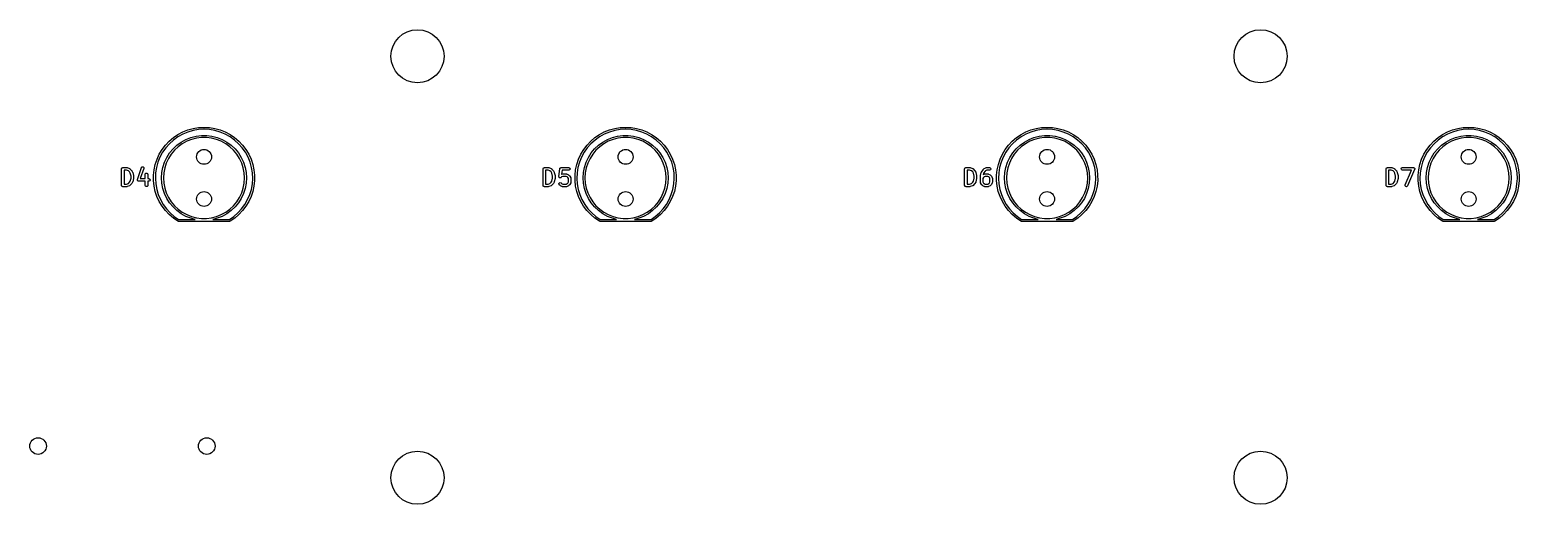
# Model space of a CAD drawing. Extents: x 17 to 414, y -137 to -109.
# Drawn here: x 116.3 to 206.1, y -137.5 to -108.9 of the extents above; entities that cross this region are included whole.
import ezdxf

# ---------------------------------------------------------------- set-up
doc = ezdxf.new("R2010")
doc.units = 0
doc.layers.add('BLACK', color=7, linetype='CONTINUOUS')

msp = doc.modelspace()

# ---------------------------------------------------------------- linework, layer by layer
at = {"layer": 'BLACK', "linetype": 'CONTINUOUS'}
for p, q in [((125.866, -114.93), (126.184, -114.842)), ((126.184, -114.842), (126.51, -114.789)), ((126.51, -114.789), (126.838, -114.771)), ((126.838, -114.771), (126.839, -114.771)), ((126.839, -114.771), (126.839, -114.771)), ((126.839, -114.771), (126.84, -114.771)), ((126.84, -114.771), (127.168, -114.789)), ((126.84, -114.771), (126.84, -114.771)), ((127.168, -114.789), (127.494, -114.842)), ((127.494, -114.842), (127.812, -114.93)), ((151.266, -114.93), (151.584, -114.842)), ((151.584, -114.842), (151.91, -114.789)), ((151.91, -114.789), (152.238, -114.771)), ((152.238, -114.771), (152.239, -114.771)), ((152.239, -114.771), (152.239, -114.771)), ((152.239, -114.771), (152.24, -114.771)), ((152.24, -114.771), (152.568, -114.789)), ((152.24, -114.771), (152.24, -114.771)), ((152.568, -114.789), (152.894, -114.842)), ((152.894, -114.842), (153.212, -114.93)), ((176.666, -114.93), (176.984, -114.842)), ((176.984, -114.842), (177.31, -114.789)), ((177.31, -114.789), (177.638, -114.771)), ((177.638, -114.771), (177.639, -114.771)), ((177.639, -114.771), (177.639, -114.771)), ((177.639, -114.771), (177.64, -114.771)), ((177.64, -114.771), (177.968, -114.789)), ((177.64, -114.771), (177.64, -114.771)), ((177.968, -114.789), (178.294, -114.842)), ((178.294, -114.842), (178.612, -114.93)), ((202.066, -114.93), (202.384, -114.842)), ((202.384, -114.842), (202.71, -114.789)), ((202.71, -114.789), (203.038, -114.771)), ((203.038, -114.771), (203.039, -114.771)), ((203.039, -114.771), (203.039, -114.771)), ((203.039, -114.771), (203.04, -114.771)), ((203.04, -114.771), (203.368, -114.789)), ((203.04, -114.771), (203.04, -114.771)), ((203.368, -114.789), (203.694, -114.842)), ((203.694, -114.842), (204.012, -114.93)), ((124.516, -115.845), (124.743, -115.606)), ((124.753, -115.757), (124.533, -116.006)), ((124.743, -115.606), (124.994, -115.392)), ((124.999, -115.535), (124.753, -115.757)), ((124.994, -115.392), (125.268, -115.207)), ((125.268, -115.342), (124.999, -115.535)), ((125.207, -115.848), (125.467, -115.659)), ((125.268, -115.207), (125.559, -115.052)), ((125.558, -115.181), (125.268, -115.342)), ((125.529, -115.757), (125.281, -115.937)), ((125.467, -115.659), (125.749, -115.505)), ((125.798, -115.609), (125.529, -115.757)), ((125.864, -115.053), (125.558, -115.181)), ((125.559, -115.052), (125.866, -114.93)), ((125.749, -115.505), (126.048, -115.386)), ((126.084, -115.496), (125.798, -115.609)), ((126.182, -114.961), (125.864, -115.053)), ((126.048, -115.386), (126.359, -115.306)), ((126.381, -115.419), (126.084, -115.496)), ((126.509, -114.905), (126.182, -114.961)), ((126.359, -115.306), (126.678, -115.266)), ((126.686, -115.381), (126.381, -115.419)), ((126.829, -114.887), (126.509, -114.905)), ((126.678, -115.266), (127, -115.266)), ((126.993, -115.381), (126.686, -115.381)), ((126.839, -114.891), (126.829, -114.887)), ((126.849, -114.887), (126.839, -114.891)), ((126.839, -114.891), (126.839, -114.891)), ((126.839, -114.891), (126.839, -114.891)), ((127.169, -114.905), (126.849, -114.887)), ((127.297, -115.419), (126.993, -115.381)), ((127, -115.266), (127.319, -115.306)), ((127.496, -114.961), (127.169, -114.905)), ((127.595, -115.496), (127.297, -115.419)), ((127.319, -115.306), (127.63, -115.386)), ((127.814, -115.053), (127.496, -114.961)), ((127.88, -115.609), (127.595, -115.496)), ((127.63, -115.386), (127.929, -115.505)), ((127.812, -114.93), (128.119, -115.052)), ((128.12, -115.181), (127.814, -115.053)), ((128.149, -115.757), (127.88, -115.609)), ((127.929, -115.505), (128.211, -115.659)), ((128.119, -115.052), (128.41, -115.207)), ((128.41, -115.342), (128.12, -115.181)), ((128.397, -115.937), (128.149, -115.757)), ((128.211, -115.659), (128.471, -115.848)), ((128.41, -115.207), (128.684, -115.392)), ((128.679, -115.535), (128.41, -115.342)), ((128.925, -115.757), (128.679, -115.535)), ((128.684, -115.392), (128.935, -115.606)), ((129.145, -116.005), (128.925, -115.757)), ((128.935, -115.606), (129.163, -115.845)), ((149.916, -115.845), (150.143, -115.606)), ((150.153, -115.757), (149.933, -116.006)), ((150.143, -115.606), (150.394, -115.392)), ((150.399, -115.535), (150.153, -115.757)), ((150.394, -115.392), (150.668, -115.207)), ((150.668, -115.342), (150.399, -115.535)), ((150.607, -115.848), (150.867, -115.659)), ((150.668, -115.207), (150.959, -115.052)), ((150.958, -115.181), (150.668, -115.342)), ((150.929, -115.757), (150.681, -115.937)), ((150.867, -115.659), (151.149, -115.505)), ((151.198, -115.609), (150.929, -115.757)), ((151.264, -115.053), (150.958, -115.181)), ((150.959, -115.052), (151.266, -114.93)), ((151.149, -115.505), (151.448, -115.386)), ((151.484, -115.496), (151.198, -115.609)), ((151.582, -114.961), (151.264, -115.053)), ((151.448, -115.386), (151.759, -115.306)), ((151.781, -115.419), (151.484, -115.496)), ((151.909, -114.905), (151.582, -114.961)), ((151.759, -115.306), (152.078, -115.266)), ((152.086, -115.381), (151.781, -115.419)), ((152.229, -114.887), (151.909, -114.905)), ((152.078, -115.266), (152.4, -115.266)), ((152.393, -115.381), (152.086, -115.381)), ((152.239, -114.891), (152.229, -114.887)), ((152.249, -114.887), (152.239, -114.891)), ((152.239, -114.891), (152.239, -114.891)), ((152.239, -114.891), (152.239, -114.891)), ((152.569, -114.905), (152.249, -114.887)), ((152.697, -115.419), (152.393, -115.381)), ((152.4, -115.266), (152.719, -115.306)), ((152.896, -114.961), (152.569, -114.905)), ((152.995, -115.496), (152.697, -115.419)), ((152.719, -115.306), (153.03, -115.386)), ((153.214, -115.053), (152.896, -114.961)), ((153.28, -115.609), (152.995, -115.496)), ((153.03, -115.386), (153.329, -115.505)), ((153.212, -114.93), (153.519, -115.052)), ((153.52, -115.181), (153.214, -115.053)), ((153.549, -115.757), (153.28, -115.609)), ((153.329, -115.505), (153.611, -115.659)), ((153.519, -115.052), (153.81, -115.207)), ((153.81, -115.342), (153.52, -115.181)), ((153.797, -115.937), (153.549, -115.757)), ((153.611, -115.659), (153.871, -115.848)), ((153.81, -115.207), (154.084, -115.392)), ((154.079, -115.535), (153.81, -115.342)), ((154.325, -115.757), (154.079, -115.535)), ((154.084, -115.392), (154.335, -115.606)), ((154.545, -116.005), (154.325, -115.757)), ((154.335, -115.606), (154.563, -115.845)), ((175.316, -115.845), (175.543, -115.606)), ((175.553, -115.757), (175.333, -116.006)), ((175.543, -115.606), (175.794, -115.392)), ((175.799, -115.535), (175.553, -115.757)), ((175.794, -115.392), (176.068, -115.207)), ((176.068, -115.342), (175.799, -115.535)), ((176.007, -115.848), (176.267, -115.659)), ((176.068, -115.207), (176.359, -115.052)), ((176.358, -115.181), (176.068, -115.342)), ((176.329, -115.757), (176.081, -115.937)), ((176.267, -115.659), (176.549, -115.505)), ((176.598, -115.609), (176.329, -115.757)), ((176.664, -115.053), (176.358, -115.181)), ((176.359, -115.052), (176.666, -114.93)), ((176.549, -115.505), (176.848, -115.386)), ((176.884, -115.496), (176.598, -115.609)), ((176.982, -114.961), (176.664, -115.053)), ((176.848, -115.386), (177.159, -115.306)), ((177.181, -115.419), (176.884, -115.496)), ((177.309, -114.905), (176.982, -114.961)), ((177.159, -115.306), (177.478, -115.266)), ((177.486, -115.381), (177.181, -115.419)), ((177.629, -114.887), (177.309, -114.905)), ((177.478, -115.266), (177.8, -115.266)), ((177.793, -115.381), (177.486, -115.381)), ((177.639, -114.891), (177.629, -114.887)), ((177.649, -114.887), (177.639, -114.891)), ((177.639, -114.891), (177.639, -114.891)), ((177.639, -114.891), (177.639, -114.891)), ((177.969, -114.905), (177.649, -114.887)), ((178.097, -115.419), (177.793, -115.381)), ((177.8, -115.266), (178.119, -115.306)), ((178.296, -114.961), (177.969, -114.905)), ((178.395, -115.496), (178.097, -115.419)), ((178.119, -115.306), (178.43, -115.386)), ((178.614, -115.053), (178.296, -114.961)), ((178.68, -115.609), (178.395, -115.496)), ((178.43, -115.386), (178.729, -115.505)), ((178.612, -114.93), (178.919, -115.052)), ((178.92, -115.181), (178.614, -115.053)), ((178.949, -115.757), (178.68, -115.609)), ((178.729, -115.505), (179.011, -115.659)), ((178.919, -115.052), (179.21, -115.207)), ((179.21, -115.342), (178.92, -115.181)), ((179.197, -115.937), (178.949, -115.757)), ((179.011, -115.659), (179.271, -115.848)), ((179.21, -115.207), (179.484, -115.392)), ((179.479, -115.535), (179.21, -115.342)), ((179.725, -115.757), (179.479, -115.535)), ((179.484, -115.392), (179.735, -115.606)), ((179.945, -116.005), (179.725, -115.757)), ((179.735, -115.606), (179.963, -115.845)), ((200.716, -115.845), (200.943, -115.606)), ((200.953, -115.757), (200.733, -116.006)), ((200.943, -115.606), (201.194, -115.392)), ((201.199, -115.535), (200.953, -115.757)), ((201.194, -115.392), (201.468, -115.207)), ((201.468, -115.342), (201.199, -115.535)), ((201.407, -115.848), (201.667, -115.659)), ((201.468, -115.207), (201.759, -115.052)), ((201.758, -115.181), (201.468, -115.342)), ((201.729, -115.757), (201.481, -115.937)), ((201.667, -115.659), (201.949, -115.505)), ((201.998, -115.609), (201.729, -115.757)), ((202.064, -115.053), (201.758, -115.181)), ((201.759, -115.052), (202.066, -114.93)), ((201.949, -115.505), (202.248, -115.386)), ((202.284, -115.496), (201.998, -115.609)), ((202.382, -114.961), (202.064, -115.053)), ((202.248, -115.386), (202.559, -115.306)), ((202.581, -115.419), (202.284, -115.496)), ((202.709, -114.905), (202.382, -114.961)), ((202.559, -115.306), (202.878, -115.266)), ((202.886, -115.381), (202.581, -115.419)), ((203.029, -114.887), (202.709, -114.905)), ((202.878, -115.266), (203.2, -115.266)), ((203.193, -115.381), (202.886, -115.381)), ((203.039, -114.891), (203.029, -114.887)), ((203.049, -114.887), (203.039, -114.891)), ((203.039, -114.891), (203.039, -114.891)), ((203.039, -114.891), (203.039, -114.891)), ((203.369, -114.905), (203.049, -114.887)), ((203.497, -115.419), (203.193, -115.381)), ((203.2, -115.266), (203.519, -115.306)), ((203.696, -114.961), (203.369, -114.905)), ((203.795, -115.496), (203.497, -115.419)), ((203.519, -115.306), (203.83, -115.386)), ((204.014, -115.053), (203.696, -114.961)), ((204.08, -115.609), (203.795, -115.496)), ((203.83, -115.386), (204.129, -115.505)), ((204.012, -114.93), (204.319, -115.052)), ((204.32, -115.181), (204.014, -115.053)), ((204.349, -115.757), (204.08, -115.609)), ((204.129, -115.505), (204.411, -115.659)), ((204.319, -115.052), (204.61, -115.207)), ((204.61, -115.342), (204.32, -115.181)), ((204.597, -115.937), (204.349, -115.757)), ((204.411, -115.659), (204.671, -115.848)), ((204.61, -115.207), (204.884, -115.392)), ((204.879, -115.535), (204.61, -115.342)), ((205.125, -115.757), (204.879, -115.535)), ((204.884, -115.392), (205.135, -115.606)), ((205.345, -116.005), (205.125, -115.757)), ((205.135, -115.606), (205.363, -115.845)), ((124.006, -116.69), (124.145, -116.391)), ((124.185, -116.568), (124.061, -116.875)), ((124.145, -116.391), (124.316, -116.108)), ((124.343, -116.277), (124.185, -116.568)), ((124.316, -116.108), (124.516, -115.845)), ((124.533, -116.006), (124.343, -116.277)), ((124.459, -116.879), (124.596, -116.588)), ((124.697, -116.643), (124.566, -116.921)), ((124.596, -116.588), (124.768, -116.316)), ((124.861, -116.384), (124.697, -116.643)), ((124.768, -116.316), (124.973, -116.069)), ((125.057, -116.147), (124.861, -116.384)), ((124.973, -116.069), (125.207, -115.848)), ((125.281, -115.937), (125.057, -116.147)), ((128.621, -116.147), (128.397, -115.937)), ((128.471, -115.848), (128.705, -116.069)), ((128.817, -116.384), (128.621, -116.147)), ((128.705, -116.069), (128.91, -116.316)), ((128.981, -116.643), (128.817, -116.384)), ((128.91, -116.316), (129.082, -116.588)), ((129.112, -116.921), (128.981, -116.643)), ((129.082, -116.588), (129.219, -116.879)), ((129.335, -116.277), (129.145, -116.005)), ((129.163, -115.845), (129.362, -116.108)), ((129.493, -116.568), (129.335, -116.277)), ((129.362, -116.108), (129.533, -116.391)), ((129.617, -116.875), (129.493, -116.568)), ((129.533, -116.391), (129.672, -116.69)), ((149.406, -116.69), (149.545, -116.391)), ((149.585, -116.568), (149.461, -116.875)), ((149.545, -116.391), (149.716, -116.108)), ((149.743, -116.277), (149.585, -116.568)), ((149.716, -116.108), (149.916, -115.845)), ((149.933, -116.006), (149.743, -116.277)), ((149.859, -116.879), (149.996, -116.588)), ((150.097, -116.643), (149.966, -116.921)), ((149.996, -116.588), (150.168, -116.316)), ((150.261, -116.384), (150.097, -116.643)), ((150.168, -116.316), (150.373, -116.069)), ((150.457, -116.147), (150.261, -116.384)), ((150.373, -116.069), (150.607, -115.848)), ((150.681, -115.937), (150.457, -116.147)), ((154.021, -116.147), (153.797, -115.937)), ((153.871, -115.848), (154.105, -116.069)), ((154.217, -116.384), (154.021, -116.147)), ((154.105, -116.069), (154.31, -116.316)), ((154.381, -116.643), (154.217, -116.384)), ((154.31, -116.316), (154.482, -116.588)), ((154.512, -116.921), (154.381, -116.643)), ((154.482, -116.588), (154.619, -116.879)), ((154.735, -116.277), (154.545, -116.005)), ((154.563, -115.845), (154.762, -116.108)), ((154.893, -116.568), (154.735, -116.277)), ((154.762, -116.108), (154.933, -116.391)), ((155.017, -116.875), (154.893, -116.568)), ((154.933, -116.391), (155.072, -116.69)), ((174.806, -116.69), (174.945, -116.391)), ((174.985, -116.568), (174.861, -116.875)), ((174.945, -116.391), (175.116, -116.108)), ((175.143, -116.277), (174.985, -116.568)), ((175.116, -116.108), (175.316, -115.845)), ((175.333, -116.006), (175.143, -116.277)), ((175.259, -116.879), (175.396, -116.588)), ((175.497, -116.643), (175.366, -116.921)), ((175.396, -116.588), (175.568, -116.316)), ((175.661, -116.384), (175.497, -116.643)), ((175.568, -116.316), (175.773, -116.069)), ((175.857, -116.147), (175.661, -116.384)), ((175.773, -116.069), (176.007, -115.848)), ((176.081, -115.937), (175.857, -116.147)), ((179.421, -116.147), (179.197, -115.937)), ((179.271, -115.848), (179.505, -116.069)), ((179.617, -116.384), (179.421, -116.147)), ((179.505, -116.069), (179.71, -116.316)), ((179.781, -116.643), (179.617, -116.384)), ((179.71, -116.316), (179.882, -116.588)), ((179.912, -116.921), (179.781, -116.643)), ((179.882, -116.588), (180.019, -116.879)), ((180.135, -116.277), (179.945, -116.005)), ((179.963, -115.845), (180.162, -116.108)), ((180.293, -116.568), (180.135, -116.277)), ((180.162, -116.108), (180.333, -116.391)), ((180.417, -116.875), (180.293, -116.568)), ((180.333, -116.391), (180.472, -116.69)), ((200.206, -116.69), (200.345, -116.391)), ((200.385, -116.568), (200.261, -116.875)), ((200.345, -116.391), (200.516, -116.108)), ((200.543, -116.277), (200.385, -116.568)), ((200.516, -116.108), (200.716, -115.845)), ((200.733, -116.006), (200.543, -116.277)), ((200.659, -116.879), (200.796, -116.588)), ((200.897, -116.643), (200.766, -116.921)), ((200.796, -116.588), (200.968, -116.316)), ((201.061, -116.384), (200.897, -116.643)), ((200.968, -116.316), (201.173, -116.069)), ((201.257, -116.147), (201.061, -116.384)), ((201.173, -116.069), (201.407, -115.848)), ((201.481, -115.937), (201.257, -116.147)), ((204.821, -116.147), (204.597, -115.937)), ((204.671, -115.848), (204.905, -116.069)), ((205.017, -116.384), (204.821, -116.147)), ((204.905, -116.069), (205.11, -116.316)), ((205.181, -116.643), (205.017, -116.384)), ((205.11, -116.316), (205.282, -116.588)), ((205.312, -116.921), (205.181, -116.643)), ((205.282, -116.588), (205.419, -116.879)), ((205.535, -116.277), (205.345, -116.005)), ((205.363, -115.845), (205.562, -116.108)), ((205.693, -116.568), (205.535, -116.277)), ((205.562, -116.108), (205.733, -116.391)), ((205.817, -116.875), (205.693, -116.568)), ((205.733, -116.391), (205.872, -116.69)), ((121.869, -117.273), (121.871, -117.264)), ((121.869, -118.273), (121.869, -117.273)), ((121.87, -117.26), (121.872, -117.257)), ((121.871, -117.264), (121.87, -117.26)), ((121.872, -117.257), (121.873, -117.248)), ((121.873, -117.248), (121.886, -117.233)), ((121.886, -117.233), (121.896, -117.216)), ((121.896, -117.216), (121.902, -117.214)), ((121.902, -117.214), (121.906, -117.208)), ((121.906, -117.208), (121.926, -117.205)), ((121.926, -117.205), (121.944, -117.198)), ((121.944, -117.198), (122.182, -117.198)), ((122.019, -117.348), (122.019, -118.198)), ((122.17, -117.348), (122.019, -117.348)), ((122.284, -117.387), (122.17, -117.348)), ((122.182, -117.198), (122.204, -117.202)), ((122.204, -117.202), (122.206, -117.202)), ((122.206, -117.202), (122.349, -117.25)), ((122.358, -117.461), (122.284, -117.387)), ((122.349, -117.25), (122.371, -117.262)), ((122.397, -117.538), (122.358, -117.461)), ((122.371, -117.262), (122.374, -117.266)), ((122.374, -117.266), (122.378, -117.268)), ((122.378, -117.268), (122.473, -117.363)), ((122.44, -117.711), (122.397, -117.538)), ((122.473, -117.363), (122.486, -117.382)), ((122.486, -117.382), (122.487, -117.383)), ((122.487, -117.383), (122.535, -117.478)), ((122.535, -117.478), (122.538, -117.49)), ((122.538, -117.49), (122.54, -117.493)), ((122.54, -117.493), (122.588, -117.684)), ((122.825, -117.916), (123.063, -117.202)), ((123.206, -117.249), (123, -117.865)), ((123.063, -117.202), (123.076, -117.179)), ((123.076, -117.179), (123.119, -117.152)), ((123.119, -117.152), (123.17, -117.16)), ((123.17, -117.16), (123.204, -117.198)), ((123.204, -117.198), (123.206, -117.249)), ((123.302, -117.581), (123.335, -117.542)), ((123.335, -117.542), (123.385, -117.533)), ((123.385, -117.533), (123.43, -117.558)), ((123.43, -117.558), (123.447, -117.607)), ((123.794, -117.653), (123.83, -117.325)), ((123.83, -117.325), (123.901, -117.003)), ((123.901, -117.003), (124.006, -116.69)), ((123.92, -117.522), (123.905, -117.853)), ((123.972, -117.195), (123.92, -117.522)), ((124.061, -116.875), (123.972, -117.195)), ((124.279, -117.821), (124.299, -117.5)), ((124.299, -117.5), (124.359, -117.184)), ((124.359, -117.184), (124.459, -116.879)), ((124.413, -117.515), (124.394, -117.821)), ((124.471, -117.213), (124.413, -117.515)), ((124.566, -116.921), (124.471, -117.213)), ((129.207, -117.213), (129.112, -116.921)), ((129.265, -117.515), (129.207, -117.213)), ((129.219, -116.879), (129.319, -117.184)), ((129.284, -117.821), (129.265, -117.515)), ((129.319, -117.184), (129.379, -117.5)), ((129.379, -117.5), (129.399, -117.821)), ((129.706, -117.195), (129.617, -116.875)), ((129.672, -116.69), (129.777, -117.003)), ((129.758, -117.522), (129.706, -117.195)), ((129.773, -117.853), (129.758, -117.522)), ((129.777, -117.003), (129.848, -117.325)), ((129.848, -117.325), (129.884, -117.653)), ((147.269, -117.273), (147.271, -117.264)), ((147.269, -118.273), (147.269, -117.273)), ((147.27, -117.26), (147.272, -117.257)), ((147.271, -117.264), (147.27, -117.26)), ((147.272, -117.257), (147.273, -117.248)), ((147.273, -117.248), (147.286, -117.233)), ((147.286, -117.233), (147.296, -117.216)), ((147.296, -117.216), (147.302, -117.214)), ((147.302, -117.214), (147.306, -117.208)), ((147.306, -117.208), (147.326, -117.205)), ((147.326, -117.205), (147.344, -117.198)), ((147.344, -117.198), (147.582, -117.198)), ((147.419, -117.348), (147.419, -118.198)), ((147.57, -117.348), (147.419, -117.348)), ((147.684, -117.387), (147.57, -117.348)), ((147.582, -117.198), (147.604, -117.202)), ((147.604, -117.202), (147.606, -117.202)), ((147.606, -117.202), (147.749, -117.25)), ((147.758, -117.461), (147.684, -117.387)), ((147.749, -117.25), (147.771, -117.262)), ((147.797, -117.538), (147.758, -117.461)), ((147.771, -117.262), (147.774, -117.266)), ((147.774, -117.266), (147.778, -117.268)), ((147.778, -117.268), (147.873, -117.363)), ((147.84, -117.711), (147.797, -117.538)), ((147.873, -117.363), (147.886, -117.382)), ((147.886, -117.382), (147.887, -117.383)), ((147.887, -117.383), (147.935, -117.478)), ((147.935, -117.478), (147.938, -117.49)), ((147.938, -117.49), (147.94, -117.493)), ((147.94, -117.493), (147.988, -117.684)), ((148.222, -117.742), (148.269, -117.266)), ((148.269, -117.266), (148.27, -117.262)), ((148.27, -117.26), (148.272, -117.258)), ((148.27, -117.262), (148.27, -117.26)), ((148.272, -117.258), (148.276, -117.241)), ((148.276, -117.241), (148.288, -117.23)), ((148.288, -117.23), (148.296, -117.216)), ((148.296, -117.216), (148.306, -117.212)), ((148.306, -117.212), (148.313, -117.205)), ((148.313, -117.205), (148.329, -117.204)), ((148.329, -117.204), (148.344, -117.198)), ((148.344, -117.198), (148.82, -117.198)), ((148.412, -117.348), (148.387, -117.597)), ((148.82, -117.348), (148.412, -117.348)), ((148.82, -117.198), (148.846, -117.203)), ((148.868, -117.331), (148.82, -117.348)), ((148.846, -117.203), (148.885, -117.236)), ((148.894, -117.286), (148.868, -117.331)), ((148.885, -117.236), (148.894, -117.286)), ((149.194, -117.653), (149.23, -117.325)), ((149.23, -117.325), (149.301, -117.003)), ((149.301, -117.003), (149.406, -116.69)), ((149.32, -117.522), (149.305, -117.853)), ((149.372, -117.195), (149.32, -117.522)), ((149.461, -116.875), (149.372, -117.195)), ((149.679, -117.821), (149.699, -117.5)), ((149.699, -117.5), (149.759, -117.184)), ((149.759, -117.184), (149.859, -116.879)), ((149.813, -117.515), (149.794, -117.821)), ((149.871, -117.213), (149.813, -117.515)), ((149.966, -116.921), (149.871, -117.213)), ((154.607, -117.213), (154.512, -116.921)), ((154.665, -117.515), (154.607, -117.213)), ((154.619, -116.879), (154.719, -117.184)), ((154.684, -117.821), (154.665, -117.515)), ((154.719, -117.184), (154.779, -117.5)), ((154.779, -117.5), (154.799, -117.821)), ((155.106, -117.195), (155.017, -116.875)), ((155.072, -116.69), (155.177, -117.003)), ((155.158, -117.522), (155.106, -117.195)), ((155.173, -117.853), (155.158, -117.522)), ((155.177, -117.003), (155.248, -117.325)), ((155.248, -117.325), (155.284, -117.653)), ((172.669, -117.273), (172.671, -117.264)), ((172.669, -118.273), (172.669, -117.273)), ((172.67, -117.26), (172.672, -117.257)), ((172.671, -117.264), (172.67, -117.26)), ((172.672, -117.257), (172.673, -117.248)), ((172.673, -117.248), (172.686, -117.233)), ((172.686, -117.233), (172.696, -117.216)), ((172.696, -117.216), (172.702, -117.214)), ((172.702, -117.214), (172.706, -117.208)), ((172.706, -117.208), (172.726, -117.205)), ((172.726, -117.205), (172.744, -117.198)), ((172.744, -117.198), (172.982, -117.198)), ((172.819, -117.348), (172.819, -118.198)), ((172.97, -117.348), (172.819, -117.348)), ((173.084, -117.387), (172.97, -117.348)), ((172.982, -117.198), (173.004, -117.202)), ((173.004, -117.202), (173.006, -117.202)), ((173.006, -117.202), (173.149, -117.25)), ((173.158, -117.461), (173.084, -117.387)), ((173.149, -117.25), (173.171, -117.262)), ((173.197, -117.538), (173.158, -117.461)), ((173.171, -117.262), (173.174, -117.266)), ((173.174, -117.266), (173.178, -117.268)), ((173.178, -117.268), (173.273, -117.363)), ((173.24, -117.711), (173.197, -117.538)), ((173.273, -117.363), (173.286, -117.382)), ((173.286, -117.382), (173.287, -117.383)), ((173.287, -117.383), (173.335, -117.478)), ((173.335, -117.478), (173.338, -117.49)), ((173.338, -117.49), (173.34, -117.493)), ((173.34, -117.493), (173.388, -117.684)), ((173.624, -117.684), (173.671, -117.493)), ((173.671, -117.493), (173.681, -117.47)), ((173.681, -117.47), (173.777, -117.327)), ((173.681, -117.47), (173.681, -117.47)), ((173.777, -117.327), (173.785, -117.319)), ((173.785, -117.319), (173.786, -117.316)), ((173.786, -117.316), (173.834, -117.268)), ((173.814, -117.542), (173.795, -117.616)), ((173.897, -117.416), (173.814, -117.542)), ((173.834, -117.268), (173.852, -117.255)), ((173.852, -117.255), (173.853, -117.254)), ((173.853, -117.254), (173.948, -117.206)), ((173.931, -117.383), (173.897, -117.416)), ((174, -117.348), (173.931, -117.383)), ((173.948, -117.206), (173.973, -117.199)), ((173.973, -117.199), (173.978, -117.2)), ((173.978, -117.2), (173.982, -117.198)), ((173.982, -117.198), (174.172, -117.198)), ((174.172, -117.348), (174, -117.348)), ((174.172, -117.198), (174.198, -117.203)), ((174.221, -117.331), (174.172, -117.348)), ((174.198, -117.203), (174.237, -117.236)), ((174.246, -117.286), (174.221, -117.331)), ((174.237, -117.236), (174.246, -117.286)), ((174.594, -117.653), (174.63, -117.325)), ((174.63, -117.325), (174.701, -117.003)), ((174.701, -117.003), (174.806, -116.69)), ((174.72, -117.522), (174.705, -117.853)), ((174.772, -117.195), (174.72, -117.522)), ((174.861, -116.875), (174.772, -117.195)), ((175.079, -117.821), (175.099, -117.5)), ((175.099, -117.5), (175.159, -117.184)), ((175.159, -117.184), (175.259, -116.879)), ((175.213, -117.515), (175.194, -117.821)), ((175.271, -117.213), (175.213, -117.515)), ((175.366, -116.921), (175.271, -117.213)), ((180.007, -117.213), (179.912, -116.921)), ((180.065, -117.515), (180.007, -117.213)), ((180.019, -116.879), (180.119, -117.184)), ((180.084, -117.821), (180.065, -117.515)), ((180.119, -117.184), (180.179, -117.5)), ((180.179, -117.5), (180.199, -117.821)), ((180.506, -117.195), (180.417, -116.875)), ((180.472, -116.69), (180.577, -117.003)), ((180.558, -117.522), (180.506, -117.195)), ((180.573, -117.853), (180.558, -117.522)), ((180.577, -117.003), (180.648, -117.325)), ((180.648, -117.325), (180.684, -117.653)), ((198.069, -117.273), (198.071, -117.264)), ((198.069, -118.273), (198.069, -117.273)), ((198.07, -117.26), (198.072, -117.257)), ((198.071, -117.264), (198.07, -117.26)), ((198.072, -117.257), (198.073, -117.248)), ((198.073, -117.248), (198.086, -117.233)), ((198.086, -117.233), (198.096, -117.216)), ((198.096, -117.216), (198.102, -117.214)), ((198.102, -117.214), (198.106, -117.208)), ((198.106, -117.208), (198.126, -117.205)), ((198.126, -117.205), (198.144, -117.198)), ((198.144, -117.198), (198.382, -117.198)), ((198.219, -117.348), (198.219, -118.198)), ((198.37, -117.348), (198.219, -117.348)), ((198.484, -117.387), (198.37, -117.348)), ((198.382, -117.198), (198.404, -117.202)), ((198.404, -117.202), (198.406, -117.202)), ((198.406, -117.202), (198.549, -117.25)), ((198.558, -117.461), (198.484, -117.387)), ((198.549, -117.25), (198.571, -117.262)), ((198.597, -117.538), (198.558, -117.461)), ((198.571, -117.262), (198.574, -117.266)), ((198.574, -117.266), (198.578, -117.268)), ((198.578, -117.268), (198.673, -117.363)), ((198.64, -117.711), (198.597, -117.538)), ((198.673, -117.363), (198.686, -117.382)), ((198.686, -117.382), (198.687, -117.383)), ((198.687, -117.383), (198.735, -117.478)), ((198.735, -117.478), (198.738, -117.49)), ((198.738, -117.49), (198.74, -117.493)), ((198.74, -117.493), (198.788, -117.684)), ((198.975, -117.26), (199, -117.216)), ((198.984, -117.311), (198.975, -117.26)), ((199.023, -117.344), (198.984, -117.311)), ((199, -117.216), (199.049, -117.198)), ((199.049, -117.348), (199.023, -117.344)), ((199.049, -117.198), (199.715, -117.198)), ((199.602, -117.348), (199.049, -117.348)), ((199.218, -118.244), (199.602, -117.348)), ((199.784, -117.303), (199.356, -118.303)), ((199.715, -117.198), (199.741, -117.203)), ((199.741, -117.203), (199.748, -117.209)), ((199.748, -117.209), (199.756, -117.211)), ((199.756, -117.211), (199.767, -117.225)), ((199.767, -117.225), (199.78, -117.236)), ((199.78, -117.236), (199.782, -117.245)), ((199.782, -117.245), (199.787, -117.252)), ((199.785, -117.294), (199.784, -117.303)), ((199.789, -117.286), (199.785, -117.294)), ((199.787, -117.252), (199.786, -117.269)), ((199.786, -117.269), (199.789, -117.286)), ((199.994, -117.653), (200.03, -117.325)), ((200.03, -117.325), (200.101, -117.003)), ((200.101, -117.003), (200.206, -116.69)), ((200.12, -117.522), (200.105, -117.853)), ((200.172, -117.195), (200.12, -117.522)), ((200.261, -116.875), (200.172, -117.195)), ((200.479, -117.821), (200.499, -117.5)), ((200.499, -117.5), (200.559, -117.184)), ((200.559, -117.184), (200.659, -116.879)), ((200.613, -117.515), (200.594, -117.821)), ((200.671, -117.213), (200.613, -117.515)), ((200.766, -116.921), (200.671, -117.213)), ((205.407, -117.213), (205.312, -116.921)), ((205.465, -117.515), (205.407, -117.213)), ((205.419, -116.879), (205.519, -117.184)), ((205.484, -117.821), (205.465, -117.515)), ((205.519, -117.184), (205.579, -117.5)), ((205.579, -117.5), (205.599, -117.821)), ((205.906, -117.195), (205.817, -116.875)), ((205.872, -116.69), (205.977, -117.003)), ((205.958, -117.522), (205.906, -117.195)), ((205.973, -117.853), (205.958, -117.522)), ((205.977, -117.003), (206.048, -117.325)), ((206.048, -117.325), (206.084, -117.653)), ((121.876, -118.292), (121.869, -118.273)), ((121.879, -118.311), (121.876, -118.292)), ((121.884, -118.315), (121.879, -118.311)), ((121.886, -118.322), (121.884, -118.315)), ((121.903, -118.331), (121.886, -118.322)), ((121.918, -118.344), (121.903, -118.331)), ((121.928, -118.346), (121.918, -118.344)), ((121.931, -118.347), (121.928, -118.346)), ((121.934, -118.347), (121.931, -118.347)), ((121.944, -118.348), (121.934, -118.347)), ((122.182, -118.348), (121.944, -118.348)), ((122.019, -118.198), (122.17, -118.198)), ((122.17, -118.198), (122.284, -118.16)), ((122.184, -118.348), (122.182, -118.348)), ((122.206, -118.345), (122.184, -118.348)), ((122.349, -118.297), (122.206, -118.345)), ((122.284, -118.16), (122.358, -118.086)), ((122.352, -118.294), (122.349, -118.297)), ((122.357, -118.294), (122.352, -118.294)), ((122.378, -118.279), (122.357, -118.294)), ((122.358, -118.086), (122.397, -118.009)), ((122.473, -118.184), (122.378, -118.279)), ((122.397, -118.009), (122.44, -117.836)), ((122.44, -117.836), (122.44, -117.711)), ((122.474, -118.182), (122.473, -118.184)), ((122.487, -118.164), (122.474, -118.182)), ((122.535, -118.069), (122.487, -118.164)), ((122.54, -118.053), (122.535, -118.065)), ((122.535, -118.065), (122.535, -118.069)), ((122.588, -117.863), (122.54, -118.053)), ((122.588, -117.684), (122.589, -117.699)), ((122.59, -117.845), (122.588, -117.86)), ((122.588, -117.86), (122.588, -117.863)), ((122.589, -117.699), (122.59, -117.702)), ((122.59, -117.702), (122.59, -117.845)), ((122.822, -117.927), (122.825, -117.922)), ((122.826, -117.947), (122.822, -117.927)), ((122.825, -117.922), (122.825, -117.916)), ((122.827, -117.968), (122.826, -117.947)), ((122.83, -117.972), (122.827, -117.968)), ((122.831, -117.978), (122.83, -117.972)), ((122.847, -117.991), (122.831, -117.978)), ((122.861, -118.006), (122.847, -117.991)), ((122.866, -118.007), (122.861, -118.006)), ((122.871, -118.011), (122.866, -118.007)), ((122.896, -118.015), (122.871, -118.011)), ((123.297, -118.015), (122.896, -118.015)), ((123, -117.865), (123.297, -117.865)), ((123.297, -117.607), (123.302, -117.581)), ((123.297, -117.865), (123.297, -117.607)), ((123.297, -118.273), (123.297, -118.015)), ((123.315, -118.322), (123.297, -118.273)), ((123.359, -118.347), (123.315, -118.322)), ((123.41, -118.338), (123.359, -118.347)), ((123.443, -118.299), (123.41, -118.338)), ((123.447, -118.273), (123.443, -118.299)), ((123.447, -117.607), (123.447, -117.865)), ((123.447, -117.865), (123.515, -117.865)), ((123.515, -118.015), (123.447, -118.015)), ((123.447, -118.015), (123.447, -118.273)), ((123.515, -117.865), (123.541, -117.87)), ((123.564, -117.997), (123.515, -118.015)), ((123.541, -117.87), (123.58, -117.903)), ((123.589, -117.953), (123.564, -117.997)), ((123.58, -117.903), (123.589, -117.953)), ((123.793, -117.983), (123.794, -117.653)), ((123.829, -118.312), (123.793, -117.983)), ((123.899, -118.634), (123.829, -118.312)), ((123.905, -117.853), (123.927, -118.184)), ((123.927, -118.184), (123.986, -118.51)), ((124.299, -118.142), (124.279, -117.821)), ((124.359, -118.458), (124.299, -118.142)), ((124.459, -118.763), (124.359, -118.458)), ((124.394, -117.821), (124.413, -118.127)), ((124.413, -118.127), (124.471, -118.429)), ((124.471, -118.429), (124.566, -118.721)), ((129.112, -118.721), (129.207, -118.429)), ((129.207, -118.429), (129.265, -118.127)), ((129.319, -118.458), (129.219, -118.763)), ((129.265, -118.127), (129.284, -117.821)), ((129.379, -118.142), (129.319, -118.458)), ((129.399, -117.821), (129.379, -118.142)), ((129.692, -118.51), (129.751, -118.184)), ((129.751, -118.184), (129.773, -117.853)), ((129.849, -118.312), (129.779, -118.634)), ((129.885, -117.983), (129.849, -118.312)), ((129.884, -117.653), (129.885, -117.983)), ((147.276, -118.292), (147.269, -118.273)), ((147.279, -118.311), (147.276, -118.292)), ((147.284, -118.315), (147.279, -118.311)), ((147.286, -118.322), (147.284, -118.315)), ((147.303, -118.331), (147.286, -118.322)), ((147.318, -118.344), (147.303, -118.331)), ((147.328, -118.346), (147.318, -118.344)), ((147.331, -118.347), (147.328, -118.346)), ((147.334, -118.347), (147.331, -118.347)), ((147.344, -118.348), (147.334, -118.347)), ((147.582, -118.348), (147.344, -118.348)), ((147.419, -118.198), (147.57, -118.198)), ((147.57, -118.198), (147.684, -118.16)), ((147.584, -118.348), (147.582, -118.348)), ((147.606, -118.345), (147.584, -118.348)), ((147.749, -118.297), (147.606, -118.345)), ((147.684, -118.16), (147.758, -118.086)), ((147.752, -118.294), (147.749, -118.297)), ((147.757, -118.294), (147.752, -118.294)), ((147.778, -118.279), (147.757, -118.294)), ((147.758, -118.086), (147.797, -118.009)), ((147.873, -118.184), (147.778, -118.279)), ((147.797, -118.009), (147.84, -117.836)), ((147.84, -117.836), (147.84, -117.711)), ((147.874, -118.182), (147.873, -118.184)), ((147.887, -118.164), (147.874, -118.182)), ((147.935, -118.069), (147.887, -118.164)), ((147.94, -118.053), (147.935, -118.065)), ((147.935, -118.065), (147.935, -118.069)), ((147.988, -117.863), (147.94, -118.053)), ((147.988, -117.684), (147.989, -117.699)), ((147.99, -117.845), (147.988, -117.86)), ((147.988, -117.86), (147.988, -117.863)), ((147.989, -117.699), (147.99, -117.702)), ((147.99, -117.702), (147.99, -117.845)), ((148.222, -117.743), (148.222, -117.742)), ((148.228, -117.767), (148.222, -117.743)), ((148.222, -117.743), (148.222, -117.743)), ((148.224, -118.159), (148.253, -118.117)), ((148.228, -118.21), (148.224, -118.159)), ((148.234, -117.792), (148.228, -117.767)), ((148.243, -118.231), (148.228, -118.21)), ((148.235, -117.792), (148.234, -117.792)), ((148.235, -117.793), (148.235, -117.792)), ((148.255, -117.807), (148.235, -117.793)), ((148.291, -118.279), (148.243, -118.231)), ((148.253, -118.117), (148.303, -118.103)), ((148.276, -117.822), (148.255, -117.807)), ((148.277, -117.822), (148.276, -117.822)), ((148.276, -117.822), (148.276, -117.822)), ((148.302, -117.82), (148.277, -117.822)), ((148.292, -118.279), (148.291, -118.279)), ((148.31, -118.293), (148.292, -118.279)), ((148.327, -117.818), (148.302, -117.82)), ((148.303, -118.103), (148.349, -118.125)), ((148.406, -118.34), (148.31, -118.293)), ((148.328, -117.818), (148.327, -117.818)), ((148.327, -117.818), (148.327, -117.818)), ((148.349, -117.803), (148.328, -117.818)), ((148.388, -117.764), (148.349, -117.803)), ((148.349, -118.125), (148.388, -118.164)), ((148.387, -117.597), (148.406, -117.587)), ((148.457, -117.729), (148.388, -117.764)), ((148.388, -118.164), (148.457, -118.198)), ((148.406, -117.587), (148.431, -117.58)), ((148.41, -118.341), (148.406, -118.34)), ((148.413, -118.344), (148.41, -118.341)), ((148.439, -118.348), (148.413, -118.344)), ((148.431, -117.58), (148.435, -117.581)), ((148.435, -117.581), (148.439, -117.579)), ((148.439, -117.579), (148.677, -117.579)), ((148.677, -118.348), (148.439, -118.348)), ((148.66, -117.729), (148.457, -117.729)), ((148.457, -118.198), (148.66, -118.198)), ((148.728, -117.764), (148.66, -117.729)), ((148.66, -118.198), (148.728, -118.164)), ((148.677, -117.579), (148.703, -117.584)), ((148.681, -118.347), (148.677, -118.348)), ((148.686, -118.348), (148.681, -118.347)), ((148.711, -118.34), (148.686, -118.348)), ((148.703, -117.584), (148.706, -117.587)), ((148.706, -117.587), (148.711, -117.587)), ((148.711, -117.587), (148.806, -117.635)), ((148.806, -118.293), (148.711, -118.34)), ((148.758, -117.794), (148.728, -117.764)), ((148.728, -118.164), (148.758, -118.134)), ((148.793, -117.862), (148.758, -117.794)), ((148.758, -118.134), (148.793, -118.065)), ((148.793, -118.065), (148.793, -117.862)), ((148.806, -117.635), (148.824, -117.648)), ((148.807, -118.292), (148.806, -118.293)), ((148.826, -118.279), (148.807, -118.292)), ((148.824, -117.648), (148.826, -117.649)), ((148.826, -117.649), (148.873, -117.697)), ((148.873, -118.231), (148.826, -118.279)), ((148.873, -117.697), (148.886, -117.715)), ((148.874, -118.23), (148.873, -118.231)), ((148.887, -118.212), (148.874, -118.23)), ((148.886, -117.715), (148.887, -117.716)), ((148.887, -117.716), (148.935, -117.811)), ((148.935, -118.116), (148.887, -118.212)), ((148.935, -117.811), (148.942, -117.836)), ((148.938, -118.109), (148.935, -118.112)), ((148.935, -118.112), (148.935, -118.116)), ((148.943, -118.083), (148.938, -118.109)), ((148.942, -117.836), (148.941, -117.841)), ((148.941, -117.841), (148.943, -117.845)), ((148.943, -117.845), (148.943, -118.083)), ((149.193, -117.983), (149.194, -117.653)), ((149.229, -118.312), (149.193, -117.983)), ((149.299, -118.634), (149.229, -118.312)), ((149.305, -117.853), (149.327, -118.184)), ((149.327, -118.184), (149.386, -118.51)), ((149.699, -118.142), (149.679, -117.821)), ((149.759, -118.458), (149.699, -118.142)), ((149.859, -118.763), (149.759, -118.458)), ((149.794, -117.821), (149.813, -118.127)), ((149.813, -118.127), (149.871, -118.429)), ((149.871, -118.429), (149.966, -118.721)), ((154.512, -118.721), (154.607, -118.429)), ((154.607, -118.429), (154.665, -118.127)), ((154.719, -118.458), (154.619, -118.763)), ((154.665, -118.127), (154.684, -117.821)), ((154.779, -118.142), (154.719, -118.458)), ((154.799, -117.821), (154.779, -118.142)), ((155.092, -118.51), (155.151, -118.184)), ((155.151, -118.184), (155.173, -117.853)), ((155.249, -118.312), (155.179, -118.634)), ((155.285, -117.983), (155.249, -118.312)), ((155.284, -117.653), (155.285, -117.983)), ((172.676, -118.292), (172.669, -118.273)), ((172.679, -118.311), (172.676, -118.292)), ((172.684, -118.315), (172.679, -118.311)), ((172.686, -118.322), (172.684, -118.315)), ((172.703, -118.331), (172.686, -118.322)), ((172.718, -118.344), (172.703, -118.331)), ((172.728, -118.346), (172.718, -118.344)), ((172.731, -118.347), (172.728, -118.346)), ((172.734, -118.347), (172.731, -118.347)), ((172.744, -118.348), (172.734, -118.347)), ((172.982, -118.348), (172.744, -118.348)), ((172.819, -118.198), (172.97, -118.198)), ((172.97, -118.198), (173.084, -118.16)), ((172.984, -118.348), (172.982, -118.348)), ((173.006, -118.345), (172.984, -118.348)), ((173.149, -118.297), (173.006, -118.345)), ((173.084, -118.16), (173.158, -118.086)), ((173.152, -118.294), (173.149, -118.297)), ((173.157, -118.294), (173.152, -118.294)), ((173.178, -118.279), (173.157, -118.294)), ((173.158, -118.086), (173.197, -118.009)), ((173.273, -118.184), (173.178, -118.279)), ((173.197, -118.009), (173.24, -117.836)), ((173.24, -117.836), (173.24, -117.711)), ((173.274, -118.182), (173.273, -118.184)), ((173.287, -118.164), (173.274, -118.182)), ((173.335, -118.069), (173.287, -118.164)), ((173.34, -118.053), (173.335, -118.065)), ((173.335, -118.065), (173.335, -118.069)), ((173.388, -117.863), (173.34, -118.053)), ((173.388, -117.684), (173.389, -117.699)), ((173.39, -117.845), (173.388, -117.86)), ((173.388, -117.86), (173.388, -117.863)), ((173.389, -117.699), (173.39, -117.702)), ((173.39, -117.702), (173.39, -117.845)), ((173.621, -117.702), (173.624, -117.687)), ((173.621, -118.083), (173.621, -117.702)), ((173.623, -118.087), (173.621, -118.083)), ((173.622, -118.091), (173.623, -118.087)), ((173.629, -118.116), (173.622, -118.091)), ((173.624, -117.687), (173.624, -117.684)), ((173.677, -118.212), (173.629, -118.116)), ((173.678, -118.213), (173.677, -118.212)), ((173.691, -118.231), (173.678, -118.213)), ((173.738, -118.279), (173.691, -118.231)), ((173.74, -118.279), (173.738, -118.279)), ((173.758, -118.293), (173.74, -118.279)), ((173.853, -118.34), (173.758, -118.293)), ((173.806, -117.794), (173.771, -117.862)), ((173.771, -117.862), (173.771, -118.065)), ((173.771, -118.065), (173.806, -118.134)), ((173.795, -117.616), (173.853, -117.587)), ((173.836, -117.764), (173.806, -117.794)), ((173.806, -118.134), (173.836, -118.164)), ((173.904, -117.729), (173.836, -117.764)), ((173.836, -118.164), (173.904, -118.198)), ((173.853, -117.587), (173.878, -117.58)), ((173.858, -118.341), (173.853, -118.34)), ((173.861, -118.344), (173.858, -118.341)), ((173.887, -118.348), (173.861, -118.344)), ((173.878, -117.58), (173.883, -117.581)), ((173.883, -117.581), (173.887, -117.579)), ((173.887, -117.579), (174.077, -117.579)), ((174.077, -118.348), (173.887, -118.348)), ((174.06, -117.729), (173.904, -117.729)), ((173.904, -118.198), (174.06, -118.198)), ((174.128, -117.764), (174.06, -117.729)), ((174.06, -118.198), (174.128, -118.164)), ((174.077, -117.579), (174.103, -117.584)), ((174.081, -118.347), (174.077, -118.348)), ((174.086, -118.348), (174.081, -118.347)), ((174.111, -118.34), (174.086, -118.348)), ((174.103, -117.584), (174.106, -117.587)), ((174.106, -117.587), (174.111, -117.587)), ((174.111, -117.587), (174.206, -117.635)), ((174.206, -118.293), (174.111, -118.34)), ((174.158, -117.794), (174.128, -117.764)), ((174.128, -118.164), (174.158, -118.134)), ((174.193, -117.862), (174.158, -117.794)), ((174.158, -118.134), (174.193, -118.065)), ((174.193, -118.065), (174.193, -117.862)), ((174.206, -117.635), (174.224, -117.648)), ((174.207, -118.292), (174.206, -118.293)), ((174.226, -118.279), (174.207, -118.292)), ((174.224, -117.648), (174.226, -117.649)), ((174.226, -117.649), (174.273, -117.697)), ((174.273, -118.231), (174.226, -118.279)), ((174.273, -117.697), (174.286, -117.715)), ((174.274, -118.23), (174.273, -118.231)), ((174.287, -118.212), (174.274, -118.23)), ((174.286, -117.715), (174.287, -117.716)), ((174.287, -117.716), (174.335, -117.811)), ((174.335, -118.116), (174.287, -118.212)), ((174.335, -117.811), (174.342, -117.836)), ((174.338, -118.109), (174.335, -118.112)), ((174.335, -118.112), (174.335, -118.116)), ((174.343, -118.083), (174.338, -118.109)), ((174.342, -117.836), (174.341, -117.841)), ((174.341, -117.841), (174.343, -117.845)), ((174.343, -117.845), (174.343, -118.083)), ((174.593, -117.983), (174.594, -117.653)), ((174.629, -118.312), (174.593, -117.983)), ((174.699, -118.634), (174.629, -118.312)), ((174.705, -117.853), (174.727, -118.184)), ((174.727, -118.184), (174.786, -118.51)), ((175.099, -118.142), (175.079, -117.821)), ((175.159, -118.458), (175.099, -118.142)), ((175.259, -118.763), (175.159, -118.458)), ((175.194, -117.821), (175.213, -118.127)), ((175.213, -118.127), (175.271, -118.429)), ((175.271, -118.429), (175.366, -118.721)), ((179.912, -118.721), (180.007, -118.429)), ((180.007, -118.429), (180.065, -118.127)), ((180.119, -118.458), (180.019, -118.763)), ((180.065, -118.127), (180.084, -117.821)), ((180.179, -118.142), (180.119, -118.458)), ((180.199, -117.821), (180.179, -118.142)), ((180.492, -118.51), (180.551, -118.184)), ((180.551, -118.184), (180.573, -117.853)), ((180.649, -118.312), (180.579, -118.634)), ((180.685, -117.983), (180.649, -118.312)), ((180.684, -117.653), (180.685, -117.983)), ((198.076, -118.292), (198.069, -118.273)), ((198.079, -118.311), (198.076, -118.292)), ((198.084, -118.315), (198.079, -118.311)), ((198.086, -118.322), (198.084, -118.315)), ((198.103, -118.331), (198.086, -118.322)), ((198.118, -118.344), (198.103, -118.331)), ((198.128, -118.346), (198.118, -118.344)), ((198.131, -118.347), (198.128, -118.346)), ((198.134, -118.347), (198.131, -118.347)), ((198.144, -118.348), (198.134, -118.347)), ((198.382, -118.348), (198.144, -118.348)), ((198.219, -118.198), (198.37, -118.198)), ((198.37, -118.198), (198.484, -118.16)), ((198.384, -118.348), (198.382, -118.348)), ((198.406, -118.345), (198.384, -118.348)), ((198.549, -118.297), (198.406, -118.345)), ((198.484, -118.16), (198.558, -118.086)), ((198.552, -118.294), (198.549, -118.297)), ((198.557, -118.294), (198.552, -118.294)), ((198.578, -118.279), (198.557, -118.294)), ((198.558, -118.086), (198.597, -118.009)), ((198.673, -118.184), (198.578, -118.279)), ((198.597, -118.009), (198.64, -117.836)), ((198.64, -117.836), (198.64, -117.711)), ((198.674, -118.182), (198.673, -118.184)), ((198.687, -118.164), (198.674, -118.182)), ((198.735, -118.069), (198.687, -118.164)), ((198.74, -118.053), (198.735, -118.065)), ((198.735, -118.065), (198.735, -118.069)), ((198.788, -117.863), (198.74, -118.053)), ((198.788, -117.684), (198.789, -117.699)), ((198.79, -117.845), (198.788, -117.86)), ((198.788, -117.86), (198.788, -117.863)), ((198.789, -117.699), (198.79, -117.702)), ((198.79, -117.702), (198.79, -117.845)), ((199.215, -118.295), (199.218, -118.244)), ((199.246, -118.336), (199.215, -118.295)), ((199.296, -118.348), (199.246, -118.336)), ((199.341, -118.325), (199.296, -118.348)), ((199.356, -118.303), (199.341, -118.325)), ((199.993, -117.983), (199.994, -117.653)), ((200.029, -118.312), (199.993, -117.983)), ((200.099, -118.634), (200.029, -118.312)), ((200.105, -117.853), (200.127, -118.184)), ((200.127, -118.184), (200.186, -118.51)), ((200.499, -118.142), (200.479, -117.821)), ((200.559, -118.458), (200.499, -118.142)), ((200.659, -118.763), (200.559, -118.458)), ((200.594, -117.821), (200.613, -118.127)), ((200.613, -118.127), (200.671, -118.429)), ((200.671, -118.429), (200.766, -118.721)), ((205.312, -118.721), (205.407, -118.429)), ((205.407, -118.429), (205.465, -118.127)), ((205.519, -118.458), (205.419, -118.763)), ((205.465, -118.127), (205.484, -117.821)), ((205.579, -118.142), (205.519, -118.458)), ((205.599, -117.821), (205.579, -118.142)), ((205.892, -118.51), (205.951, -118.184)), ((205.951, -118.184), (205.973, -117.853)), ((206.049, -118.312), (205.979, -118.634)), ((206.085, -117.983), (206.049, -118.312)), ((206.084, -117.653), (206.085, -117.983)), ((124.005, -118.947), (123.899, -118.634)), ((123.986, -118.51), (124.082, -118.827)), ((124.143, -119.247), (124.005, -118.947)), ((124.082, -118.827), (124.213, -119.131)), ((124.313, -119.53), (124.143, -119.247)), ((124.213, -119.131), (124.378, -119.419)), ((124.596, -119.054), (124.459, -118.763)), ((124.566, -118.721), (124.697, -118.999)), ((124.768, -119.326), (124.596, -119.054)), ((124.697, -118.999), (124.861, -119.258)), ((124.973, -119.573), (124.768, -119.326)), ((124.861, -119.258), (125.057, -119.495)), ((128.621, -119.495), (128.817, -119.258)), ((128.91, -119.326), (128.705, -119.573)), ((128.817, -119.258), (128.981, -118.999)), ((129.082, -119.054), (128.91, -119.326)), ((128.981, -118.999), (129.112, -118.721)), ((129.219, -118.763), (129.082, -119.054)), ((129.3, -119.419), (129.465, -119.131)), ((129.535, -119.247), (129.365, -119.53)), ((129.465, -119.131), (129.596, -118.827)), ((129.674, -118.947), (129.535, -119.247)), ((129.596, -118.827), (129.692, -118.51)), ((129.779, -118.634), (129.674, -118.947)), ((149.405, -118.947), (149.299, -118.634)), ((149.386, -118.51), (149.482, -118.827)), ((149.543, -119.247), (149.405, -118.947)), ((149.482, -118.827), (149.613, -119.131)), ((149.713, -119.53), (149.543, -119.247)), ((149.613, -119.131), (149.778, -119.419)), ((149.996, -119.054), (149.859, -118.763)), ((149.966, -118.721), (150.097, -118.999)), ((150.168, -119.326), (149.996, -119.054)), ((150.097, -118.999), (150.261, -119.258)), ((150.373, -119.573), (150.168, -119.326)), ((150.261, -119.258), (150.457, -119.495)), ((154.021, -119.495), (154.217, -119.258)), ((154.31, -119.326), (154.105, -119.573)), ((154.217, -119.258), (154.381, -118.999)), ((154.482, -119.054), (154.31, -119.326)), ((154.381, -118.999), (154.512, -118.721)), ((154.619, -118.763), (154.482, -119.054)), ((154.7, -119.419), (154.865, -119.131)), ((154.935, -119.247), (154.765, -119.53)), ((154.865, -119.131), (154.996, -118.827)), ((155.074, -118.947), (154.935, -119.247)), ((154.996, -118.827), (155.092, -118.51)), ((155.179, -118.634), (155.074, -118.947)), ((174.805, -118.947), (174.699, -118.634)), ((174.786, -118.51), (174.882, -118.827)), ((174.943, -119.247), (174.805, -118.947)), ((174.882, -118.827), (175.013, -119.131)), ((175.113, -119.53), (174.943, -119.247)), ((175.013, -119.131), (175.178, -119.419)), ((175.396, -119.054), (175.259, -118.763)), ((175.366, -118.721), (175.497, -118.999)), ((175.568, -119.326), (175.396, -119.054)), ((175.497, -118.999), (175.661, -119.258)), ((175.773, -119.573), (175.568, -119.326)), ((175.661, -119.258), (175.857, -119.495)), ((179.421, -119.495), (179.617, -119.258)), ((179.71, -119.326), (179.505, -119.573)), ((179.617, -119.258), (179.781, -118.999)), ((179.882, -119.054), (179.71, -119.326)), ((179.781, -118.999), (179.912, -118.721)), ((180.019, -118.763), (179.882, -119.054)), ((180.1, -119.419), (180.265, -119.131)), ((180.335, -119.247), (180.165, -119.53)), ((180.265, -119.131), (180.396, -118.827)), ((180.474, -118.947), (180.335, -119.247)), ((180.396, -118.827), (180.492, -118.51)), ((180.579, -118.634), (180.474, -118.947)), ((200.205, -118.947), (200.099, -118.634)), ((200.186, -118.51), (200.282, -118.827)), ((200.343, -119.247), (200.205, -118.947)), ((200.282, -118.827), (200.413, -119.131)), ((200.513, -119.53), (200.343, -119.247)), ((200.413, -119.131), (200.578, -119.419)), ((200.796, -119.054), (200.659, -118.763)), ((200.766, -118.721), (200.897, -118.999)), ((200.968, -119.326), (200.796, -119.054)), ((200.897, -118.999), (201.061, -119.258)), ((201.173, -119.573), (200.968, -119.326)), ((201.061, -119.258), (201.257, -119.495)), ((204.821, -119.495), (205.017, -119.258)), ((205.11, -119.326), (204.905, -119.573)), ((205.017, -119.258), (205.181, -118.999)), ((205.282, -119.054), (205.11, -119.326)), ((205.181, -118.999), (205.312, -118.721)), ((205.419, -118.763), (205.282, -119.054)), ((205.5, -119.419), (205.665, -119.131)), ((205.735, -119.247), (205.565, -119.53)), ((205.665, -119.131), (205.796, -118.827)), ((205.874, -118.947), (205.735, -119.247)), ((205.796, -118.827), (205.892, -118.51)), ((205.979, -118.634), (205.874, -118.947)), ((124.512, -119.793), (124.313, -119.53)), ((124.378, -119.419), (124.574, -119.686)), ((124.739, -120.033), (124.512, -119.793)), ((124.574, -119.686), (124.798, -119.93)), ((124.99, -120.247), (124.739, -120.033)), ((124.798, -119.93), (125.049, -120.147)), ((125.207, -119.793), (124.973, -119.573)), ((125.263, -120.432), (124.99, -120.247)), ((125.049, -120.147), (125.304, -120.321)), ((125.057, -119.495), (125.281, -119.705)), ((125.467, -119.982), (125.207, -119.793)), ((125.281, -119.705), (125.529, -119.885)), ((125.749, -120.137), (125.467, -119.982)), ((125.529, -119.885), (125.798, -120.033)), ((126.048, -120.256), (125.749, -120.137)), ((125.798, -120.033), (126.084, -120.146)), ((126.302, -120.321), (126.048, -120.256)), ((126.084, -120.146), (126.381, -120.222)), ((126.381, -120.222), (126.686, -120.261)), ((126.993, -120.261), (127.297, -120.222)), ((127.297, -120.222), (127.595, -120.146)), ((127.63, -120.256), (127.376, -120.321)), ((127.595, -120.146), (127.88, -120.033)), ((127.929, -120.137), (127.63, -120.256)), ((127.88, -120.033), (128.149, -119.885)), ((128.211, -119.982), (127.929, -120.137)), ((128.149, -119.885), (128.397, -119.705)), ((128.471, -119.793), (128.211, -119.982)), ((128.374, -120.321), (128.629, -120.147)), ((128.397, -119.705), (128.621, -119.495)), ((128.688, -120.247), (128.415, -120.432)), ((128.705, -119.573), (128.471, -119.793)), ((128.629, -120.147), (128.88, -119.93)), ((128.939, -120.033), (128.688, -120.247)), ((128.88, -119.93), (129.104, -119.686)), ((129.166, -119.793), (128.939, -120.033)), ((129.104, -119.686), (129.3, -119.419)), ((129.365, -119.53), (129.166, -119.793)), ((149.912, -119.793), (149.713, -119.53)), ((149.778, -119.419), (149.974, -119.686)), ((150.139, -120.033), (149.912, -119.793)), ((149.974, -119.686), (150.198, -119.93)), ((150.39, -120.247), (150.139, -120.033)), ((150.198, -119.93), (150.449, -120.147)), ((150.607, -119.793), (150.373, -119.573)), ((150.663, -120.432), (150.39, -120.247)), ((150.449, -120.147), (150.704, -120.321)), ((150.457, -119.495), (150.681, -119.705)), ((150.867, -119.982), (150.607, -119.793)), ((150.681, -119.705), (150.929, -119.885)), ((151.149, -120.137), (150.867, -119.982)), ((150.929, -119.885), (151.198, -120.033)), ((151.448, -120.256), (151.149, -120.137)), ((151.198, -120.033), (151.484, -120.146)), ((151.702, -120.321), (151.448, -120.256)), ((151.484, -120.146), (151.781, -120.222)), ((151.781, -120.222), (152.086, -120.261)), ((152.393, -120.261), (152.697, -120.222)), ((152.697, -120.222), (152.995, -120.146)), ((153.03, -120.256), (152.776, -120.321)), ((152.995, -120.146), (153.28, -120.033)), ((153.329, -120.137), (153.03, -120.256)), ((153.28, -120.033), (153.549, -119.885)), ((153.611, -119.982), (153.329, -120.137)), ((153.549, -119.885), (153.797, -119.705)), ((153.871, -119.793), (153.611, -119.982)), ((153.774, -120.321), (154.029, -120.147)), ((153.797, -119.705), (154.021, -119.495)), ((154.088, -120.247), (153.815, -120.432)), ((154.105, -119.573), (153.871, -119.793)), ((154.029, -120.147), (154.28, -119.93)), ((154.339, -120.033), (154.088, -120.247)), ((154.28, -119.93), (154.504, -119.686)), ((154.566, -119.793), (154.339, -120.033)), ((154.504, -119.686), (154.7, -119.419)), ((154.765, -119.53), (154.566, -119.793)), ((175.312, -119.793), (175.113, -119.53)), ((175.178, -119.419), (175.374, -119.686)), ((175.539, -120.033), (175.312, -119.793)), ((175.374, -119.686), (175.598, -119.93)), ((175.79, -120.247), (175.539, -120.033)), ((175.598, -119.93), (175.849, -120.147)), ((176.007, -119.793), (175.773, -119.573)), ((176.063, -120.432), (175.79, -120.247)), ((175.849, -120.147), (176.104, -120.321)), ((175.857, -119.495), (176.081, -119.705)), ((176.267, -119.982), (176.007, -119.793)), ((176.081, -119.705), (176.329, -119.885)), ((176.549, -120.137), (176.267, -119.982)), ((176.329, -119.885), (176.598, -120.033)), ((176.848, -120.256), (176.549, -120.137)), ((176.598, -120.033), (176.884, -120.146)), ((177.102, -120.321), (176.848, -120.256)), ((176.884, -120.146), (177.181, -120.222)), ((177.181, -120.222), (177.486, -120.261)), ((177.793, -120.261), (178.097, -120.222)), ((178.097, -120.222), (178.395, -120.146)), ((178.43, -120.256), (178.176, -120.321)), ((178.395, -120.146), (178.68, -120.033)), ((178.729, -120.137), (178.43, -120.256)), ((178.68, -120.033), (178.949, -119.885)), ((179.011, -119.982), (178.729, -120.137)), ((178.949, -119.885), (179.197, -119.705)), ((179.271, -119.793), (179.011, -119.982)), ((179.174, -120.321), (179.429, -120.147)), ((179.197, -119.705), (179.421, -119.495)), ((179.488, -120.247), (179.215, -120.432)), ((179.505, -119.573), (179.271, -119.793)), ((179.429, -120.147), (179.68, -119.93)), ((179.739, -120.033), (179.488, -120.247)), ((179.68, -119.93), (179.904, -119.686)), ((179.966, -119.793), (179.739, -120.033)), ((179.904, -119.686), (180.1, -119.419)), ((180.165, -119.53), (179.966, -119.793)), ((200.712, -119.793), (200.513, -119.53)), ((200.578, -119.419), (200.774, -119.686)), ((200.939, -120.033), (200.712, -119.793)), ((200.774, -119.686), (200.998, -119.93)), ((201.19, -120.247), (200.939, -120.033)), ((200.998, -119.93), (201.249, -120.147)), ((201.407, -119.793), (201.173, -119.573)), ((201.463, -120.432), (201.19, -120.247)), ((201.249, -120.147), (201.504, -120.321)), ((201.257, -119.495), (201.481, -119.705)), ((201.667, -119.982), (201.407, -119.793)), ((201.481, -119.705), (201.729, -119.885)), ((201.949, -120.137), (201.667, -119.982)), ((201.729, -119.885), (201.998, -120.033)), ((202.248, -120.256), (201.949, -120.137)), ((201.998, -120.033), (202.284, -120.146)), ((202.502, -120.321), (202.248, -120.256)), ((202.284, -120.146), (202.581, -120.222)), ((202.581, -120.222), (202.886, -120.261)), ((203.193, -120.261), (203.497, -120.222)), ((203.497, -120.222), (203.795, -120.146)), ((203.83, -120.256), (203.576, -120.321)), ((203.795, -120.146), (204.08, -120.033)), ((204.129, -120.137), (203.83, -120.256)), ((204.08, -120.033), (204.349, -119.885)), ((204.411, -119.982), (204.129, -120.137)), ((204.349, -119.885), (204.597, -119.705)), ((204.671, -119.793), (204.411, -119.982)), ((204.574, -120.321), (204.829, -120.147)), ((204.597, -119.705), (204.821, -119.495)), ((204.888, -120.247), (204.615, -120.432)), ((204.905, -119.573), (204.671, -119.793)), ((204.829, -120.147), (205.08, -119.93)), ((205.139, -120.033), (204.888, -120.247)), ((205.08, -119.93), (205.304, -119.686)), ((205.366, -119.793), (205.139, -120.033)), ((205.304, -119.686), (205.5, -119.419)), ((205.565, -119.53), (205.366, -119.793)), ((125.279, -120.435), (125.263, -120.432)), ((125.263, -120.432), (125.263, -120.432)), ((125.294, -120.441), (125.279, -120.435)), ((128.384, -120.441), (125.294, -120.441)), ((125.304, -120.321), (126.302, -120.321)), ((126.686, -120.261), (126.993, -120.261)), ((127.376, -120.321), (128.374, -120.321)), ((128.399, -120.435), (128.384, -120.441)), ((128.415, -120.432), (128.399, -120.435)), ((128.415, -120.432), (128.415, -120.432)), ((150.679, -120.435), (150.663, -120.432)), ((150.663, -120.432), (150.663, -120.432)), ((150.694, -120.441), (150.679, -120.435)), ((153.784, -120.441), (150.694, -120.441)), ((150.704, -120.321), (151.702, -120.321)), ((152.086, -120.261), (152.393, -120.261)), ((152.776, -120.321), (153.774, -120.321)), ((153.799, -120.435), (153.784, -120.441)), ((153.815, -120.432), (153.799, -120.435)), ((153.815, -120.432), (153.815, -120.432)), ((176.079, -120.435), (176.063, -120.432)), ((176.063, -120.432), (176.063, -120.432)), ((176.094, -120.441), (176.079, -120.435)), ((179.184, -120.441), (176.094, -120.441)), ((176.104, -120.321), (177.102, -120.321)), ((177.486, -120.261), (177.793, -120.261)), ((178.176, -120.321), (179.174, -120.321)), ((179.199, -120.435), (179.184, -120.441)), ((179.215, -120.432), (179.199, -120.435)), ((179.215, -120.432), (179.215, -120.432)), ((201.479, -120.435), (201.463, -120.432)), ((201.463, -120.432), (201.463, -120.432)), ((201.494, -120.441), (201.479, -120.435)), ((204.584, -120.441), (201.494, -120.441)), ((201.504, -120.321), (202.502, -120.321)), ((202.886, -120.261), (203.193, -120.261)), ((203.576, -120.321), (204.574, -120.321)), ((204.599, -120.435), (204.584, -120.441)), ((204.615, -120.432), (204.599, -120.435)), ((204.615, -120.432), (204.615, -120.432))]:
    msp.add_line(p, q, dxfattribs=at)
at = {"layer": 'BLACK'}
for centre, radius in [((139.7, -110.49), 1.6), ((190.5, -110.49), 1.6), ((126.839, -116.551), 0.45), ((152.239, -116.551), 0.45), ((177.639, -116.551), 0.45), ((203.039, -116.551), 0.45), ((126.839, -119.091), 0.45), ((152.239, -119.091), 0.45), ((177.639, -119.091), 0.45), ((203.039, -119.091), 0.45), ((116.84, -133.985), 0.5), ((127, -133.985), 0.5), ((139.7, -135.89), 1.6), ((190.5, -135.89), 1.6)]:
    msp.add_circle(centre, radius, dxfattribs=at)

doc.saveas('drawing.dxf')
